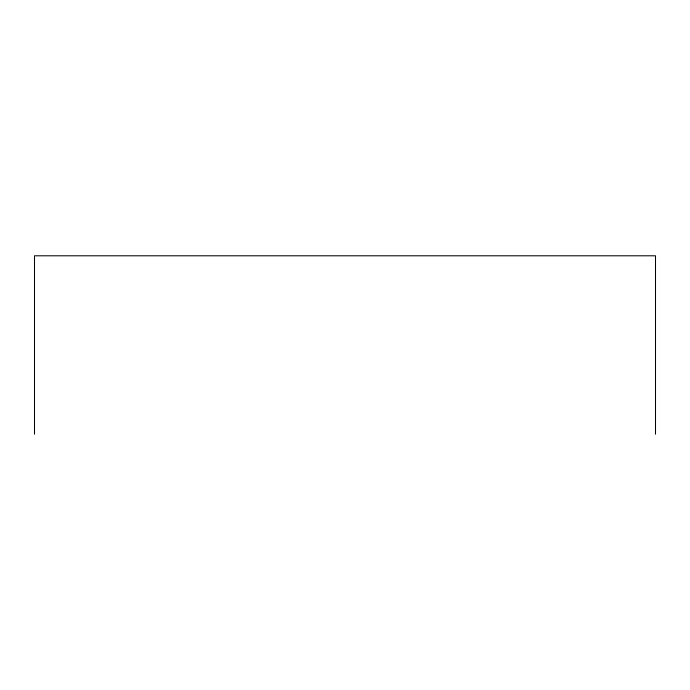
<?xml version="1.0" encoding="UTF-8"?>
<svg xmlns="http://www.w3.org/2000/svg" width="690" height="690" viewBox="0 0 690 690"><rect width="100%" height="100%" fill="white"/><g stroke="black" fill="none" stroke-linecap="round" stroke-linejoin="round"><path stroke-width="1.03" d="M655.5 434.208L655.5 255.792L34.5 255.792L34.5 434.208"/></g></svg>
